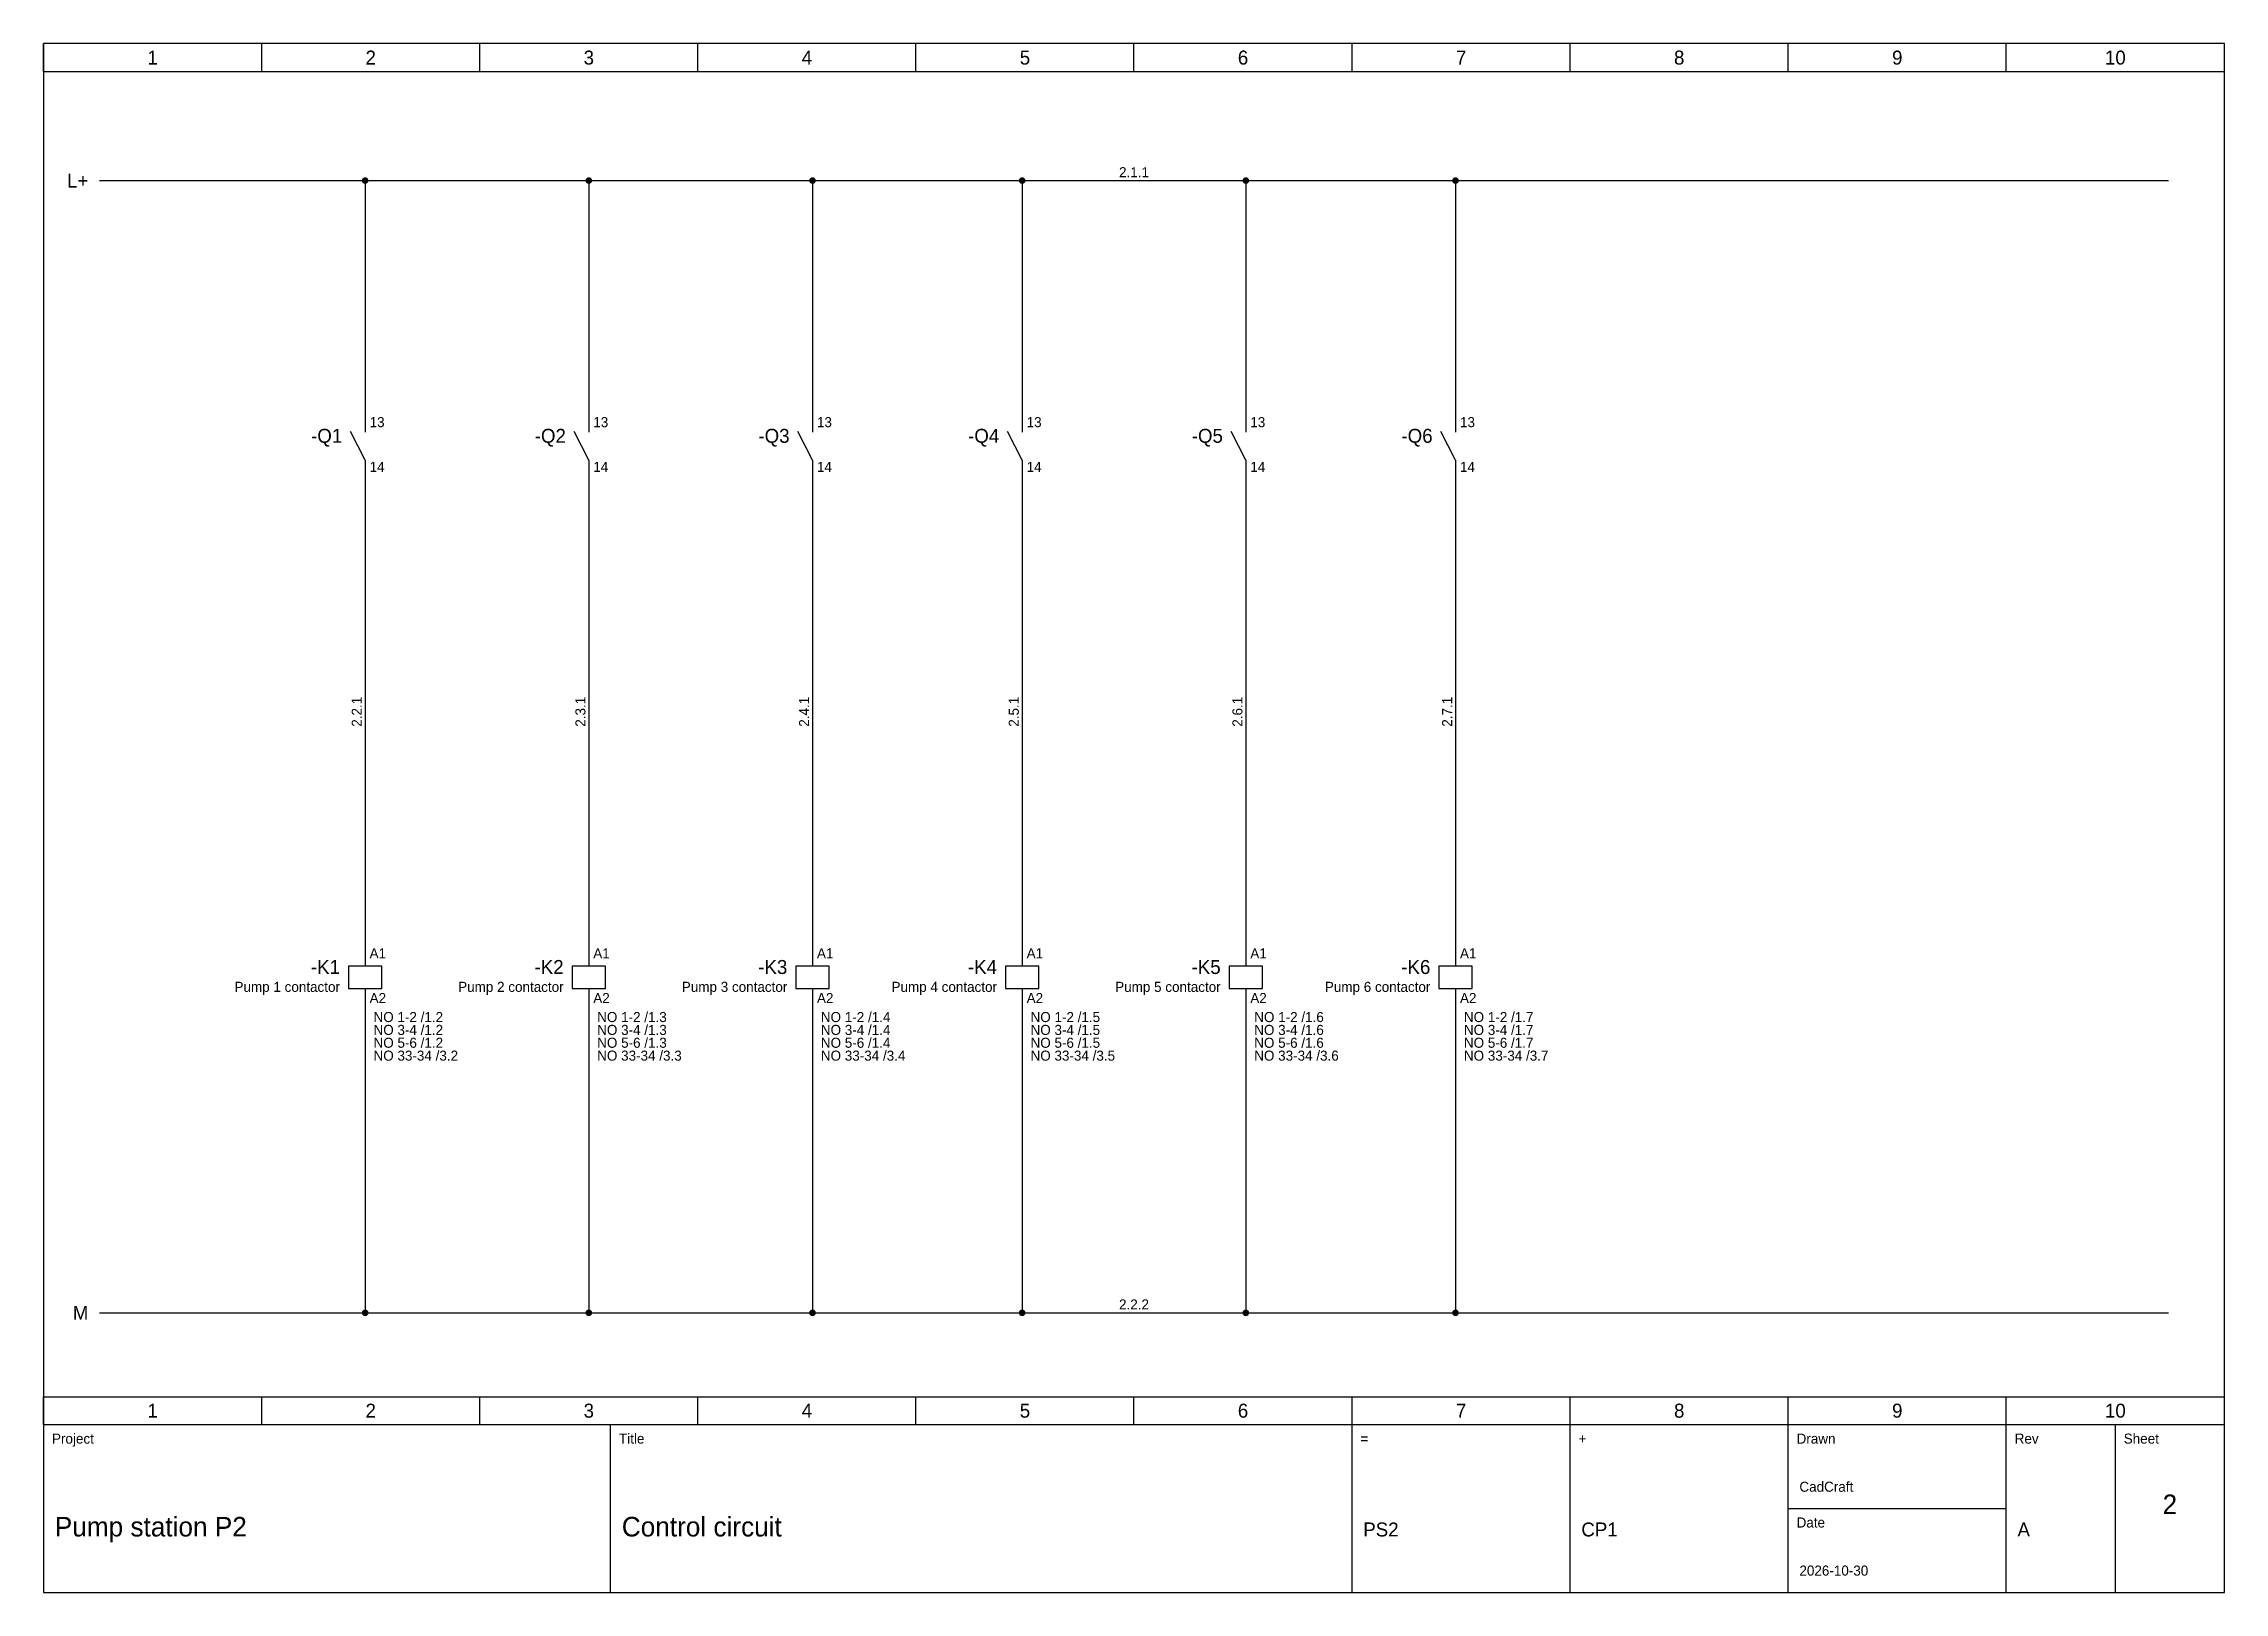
# Paper-space layout 'Sheet 2' of a CAD drawing. Header units: millimetres. Extents: x 20 to 410, y 10 to 287.
import ezdxf
from ezdxf.enums import TextEntityAlignment as Align

# ---------------------------------------------------------------- set-up
doc = ezdxf.new("R2010")
doc.units = ezdxf.units.MM
for name, color, linetype in [('EL-FRAME', 7, 'Continuous'), ('EL-SYMBOL', 7, 'Continuous'), ('EL-TEXT', 7, 'Continuous'), ('EL-WIRE', 7, 'Continuous'), ('EL-WIRE-0V', 7, 'Continuous'), ('EL-WIRE-24VDC', 7, 'Continuous'), ('EL-WIRENO', 7, 'Continuous')]:
    doc.layers.add(name, color=color, linetype=linetype)

# ---------------------------------------------------------------- blocks, each defined once
blk = doc.blocks.new('EL_FRAME_A3')
for p, q in [((20, 282), (20, 287)), ((59, 282), (59, 287)), ((98, 282), (98, 287)), ((137, 282), (137, 287)), ((176, 282), (176, 287)), ((215, 282), (215, 287)), ((254, 282), (254, 287)), ((293, 282), (293, 287)), ((332, 282), (332, 287)), ((371, 282), (371, 287)), ((410, 282), (410, 287)), ((20, 282), (410, 282)), ((20, 45), (410, 45)), ((20, 40), (20, 45)), ((59, 40), (59, 45)), ((98, 40), (98, 45)), ((137, 40), (137, 45)), ((176, 40), (176, 45)), ((215, 40), (215, 45)), ((254, 40), (254, 45)), ((293, 40), (293, 45)), ((332, 40), (332, 45)), ((371, 40), (371, 45)), ((410, 40), (410, 45)), ((20, 40), (410, 40)), ((121.4, 10), (121.4, 40)), ((254, 10), (254, 40)), ((293, 10), (293, 40)), ((332, 10), (332, 40)), ((371, 10), (371, 40)), ((390.5, 10), (390.5, 40)), ((332, 25), (371, 25))]:
    blk.add_line(p, q)
at = {"flags": 128}
blk.add_lwpolyline([(20, 10), (410, 10), (410, 287), (20, 287)], close=True, dxfattribs=at)
for s, p in [('1', (39.5, 284.5)), ('2', (78.5, 284.5)), ('3', (117.5, 284.5)), ('4', (156.5, 284.5)), ('5', (195.5, 284.5)), ('6', (234.5, 284.5)), ('7', (273.5, 284.5)), ('8', (312.5, 284.5)), ('9', (351.5, 284.5)), ('10', (390.5, 284.5)), ('1', (39.5, 42.5)), ('2', (78.5, 42.5)), ('3', (117.5, 42.5)), ('4', (156.5, 42.5)), ('5', (195.5, 42.5)), ('6', (234.5, 42.5)), ('7', (273.5, 42.5)), ('8', (312.5, 42.5)), ('9', (351.5, 42.5)), ('10', (390.5, 42.5))]:
    blk.add_text(s, height=2.5).set_placement(p, align=Align.MIDDLE_CENTER)
for s, p in [('Project', (21.5, 37.5)), ('Title', (122.9, 37.5)), ('=', (255.5, 37.5)), ('+', (294.5, 37.5)), ('Drawn', (333.5, 37.5)), ('Rev', (372.5, 37.5)), ('Sheet', (392, 37.5)), ('Date', (333.5, 22.5))]:
    blk.add_text(s, height=1.8).set_placement(p, align=Align.MIDDLE_LEFT)
for tag, p, height in [('DRAWN', (334, 28), 1.8), ('PROJECT', (22, 20), 3.5), ('TITLE', (123.4, 20), 3.5), ('PLANT', (256, 20), 2.5), ('LOC', (295, 20), 2.5), ('REV', (373, 20), 2.5), ('DATE', (334, 13), 1.8)]:
    blk.add_attdef(tag, p, '', height=height)
for tag, height, p in [('SHEET', 3.5, (400.25, 24)), ('SHEETS', 1.8, (400.25, 16))]:
    blk.add_attdef(tag, text='', height=height).set_placement(p, align=Align.CENTER)
at = {"flags": 3}
blk.add_attdef('EL', (0, 0), '', height=1, dxfattribs=at)
blk = doc.blocks.new('EL_IEC_CONTACT_NO')
for p, q in [((0, 5), (0, 2.5)), ((0, -2.5), (-2.6, 2.6)), ((0, -2.5), (0, -5))]:
    blk.add_line(p, q)
for tag, p in [('P1', (0.8, 3.4)), ('XREF', (2.5, -0.9)), ('P2', (0.8, -4.6))]:
    blk.add_attdef(tag, p, '', height=1.8)
for tag, height, p in [('TAG', 2.5, (-4.1, 0.6)), ('DESC', 1.8, (-4.1, -2.6))]:
    blk.add_attdef(tag, text='', height=height).set_placement(p, align=Align.RIGHT)
at = {"flags": 3}
blk.add_attdef('EL', (0, 0), '', height=1, dxfattribs=at)
at = {"flags": 1}
for tag in ['ORDER', 'FUNC', 'PART', 'MFR', 'LOC']:
    blk.add_attdef(tag, text='', height=1.8, dxfattribs=at).set_placement((-4.1, -5), align=Align.RIGHT)
blk = doc.blocks.new('EL_IEC_COIL')
for p, q in [((0, 5), (0, 2)), ((0, -2), (0, -5))]:
    blk.add_line(p, q)
at = {"flags": 128}
blk.add_lwpolyline([(-3, -2), (3, -2), (3, 2), (-3, 2)], close=True, dxfattribs=at)
for tag, p in [('P1', (0.8, 3.4)), ('P2', (0.8, -4.6)), ('XREF1', (1.5, -8)), ('XREF2', (1.5, -10.3)), ('XREF3', (1.5, -12.6)), ('XREF4', (1.5, -14.9)), ('XREF5', (1.5, -17.2)), ('XREF6', (1.5, -19.5)), ('XREF7', (1.5, -21.8)), ('XREF8', (1.5, -24.1))]:
    blk.add_attdef(tag, p, '', height=1.8)
for tag, height, p in [('TAG', 2.5, (-4.5, 0.6)), ('DESC', 1.8, (-4.5, -2.6))]:
    blk.add_attdef(tag, text='', height=height).set_placement(p, align=Align.RIGHT)
at = {"flags": 3}
blk.add_attdef('EL', (0, 0), '', height=1, dxfattribs=at)
at = {"flags": 1}
for tag in ['ORDER', 'FUNC', 'PART', 'MFR', 'LOC']:
    blk.add_attdef(tag, text='', height=1.8, dxfattribs=at).set_placement((-4.5, -5), align=Align.RIGHT)
blk = doc.blocks.new('EL_DOT')
blk.add_hatch(color=256).paths.add_polyline_path([(0.6, 0), (0.55, 0.23), (0.42, 0.42), (0.23, 0.55), (0, 0.6), (-0.23, 0.55), (-0.42, 0.42), (-0.55, 0.23), (-0.6, 0), (-0.55, -0.23), (-0.42, -0.42), (-0.23, -0.55), (0, -0.6), (0.23, -0.55), (0.42, -0.42), (0.55, -0.23)])
at = {"flags": 3}
blk.add_attdef('EL', (0, 0), '', height=1, dxfattribs=at)
blk = doc.blocks.new('EL_WIRENO')
blk.add_attdef('WIRENO', text='', height=1.8).set_placement((0, 0.6), align=Align.CENTER)
for tag, flags in [('LOCK', 1), ('EL', 3)]:
    blk.add_attdef(tag, (0, 0), '', height=1, dxfattribs=dict(flags=flags))

psp = doc.layouts.new('Sheet 2')

# ---------------------------------------------------------------- linework, layer by layer
at = {"layer": 'EL-WIRE'}
for p, q in [((77.5, 262.5), (77.5, 220)), ((117.5, 262.5), (117.5, 220)), ((157.5, 262.5), (157.5, 220)), ((195, 262.5), (195, 220)), ((235, 262.5), (235, 220)), ((272.5, 262.5), (272.5, 220)), ((77.5, 210), (77.5, 125)), ((117.5, 210), (117.5, 125)), ((157.5, 210), (157.5, 125)), ((195, 210), (195, 125)), ((235, 210), (235, 125)), ((272.5, 210), (272.5, 125)), ((77.5, 115), (77.5, 60)), ((117.5, 115), (117.5, 60)), ((157.5, 115), (157.5, 60)), ((195, 115), (195, 60)), ((235, 115), (235, 60)), ((272.5, 115), (272.5, 60))]:
    psp.add_line(p, q, dxfattribs=at)
at = {"layer": 'EL-WIRE-0V'}
psp.add_line((30, 60), (400, 60), dxfattribs=at)
at = {"layer": 'EL-WIRE-24VDC'}
psp.add_line((30, 262.5), (400, 262.5), dxfattribs=at)

# ---------------------------------------------------------------- block references
at = {"layer": 'EL-FRAME'}
psp.add_blockref('EL_FRAME_A3', (0, 0), dxfattribs=at).add_auto_attribs({'PROJECT': 'Pump station P2', 'TITLE': 'Control circuit', 'PLANT': 'PS2', 'LOC': 'CP1', 'DRAWN': 'CadCraft', 'DATE': '2026-10-30', 'REV': 'A', 'SHEET': '2'})
at = {"layer": 'EL-SYMBOL'}
for name, p, values in [('EL_IEC_CONTACT_NO', (77.5, 215), {'TAG': '-Q1', 'P1': '13', 'P2': '14'}), ('EL_IEC_CONTACT_NO', (117.5, 215), {'TAG': '-Q2', 'P1': '13', 'P2': '14'}), ('EL_IEC_CONTACT_NO', (157.5, 215), {'TAG': '-Q3', 'P1': '13', 'P2': '14'}), ('EL_IEC_CONTACT_NO', (195, 215), {'TAG': '-Q4', 'P1': '13', 'P2': '14'}), ('EL_IEC_CONTACT_NO', (235, 215), {'TAG': '-Q5', 'P1': '13', 'P2': '14'}), ('EL_IEC_CONTACT_NO', (272.5, 215), {'TAG': '-Q6', 'P1': '13', 'P2': '14'}), ('EL_IEC_COIL', (77.5, 120), {'TAG': '-K1', 'DESC': 'Pump 1 contactor', 'P1': 'A1', 'P2': 'A2', 'XREF1': 'NO 1-2 /1.2', 'XREF2': 'NO 3-4 /1.2', 'XREF3': 'NO 5-6 /1.2', 'XREF4': 'NO 33-34 /3.2'}), ('EL_IEC_COIL', (117.5, 120), {'TAG': '-K2', 'DESC': 'Pump 2 contactor', 'P1': 'A1', 'P2': 'A2', 'XREF1': 'NO 1-2 /1.3', 'XREF2': 'NO 3-4 /1.3', 'XREF3': 'NO 5-6 /1.3', 'XREF4': 'NO 33-34 /3.3'}), ('EL_IEC_COIL', (157.5, 120), {'TAG': '-K3', 'DESC': 'Pump 3 contactor', 'P1': 'A1', 'P2': 'A2', 'XREF1': 'NO 1-2 /1.4', 'XREF2': 'NO 3-4 /1.4', 'XREF3': 'NO 5-6 /1.4', 'XREF4': 'NO 33-34 /3.4'}), ('EL_IEC_COIL', (195, 120), {'TAG': '-K4', 'DESC': 'Pump 4 contactor', 'P1': 'A1', 'P2': 'A2', 'XREF1': 'NO 1-2 /1.5', 'XREF2': 'NO 3-4 /1.5', 'XREF3': 'NO 5-6 /1.5', 'XREF4': 'NO 33-34 /3.5'}), ('EL_IEC_COIL', (235, 120), {'TAG': '-K5', 'DESC': 'Pump 5 contactor', 'P1': 'A1', 'P2': 'A2', 'XREF1': 'NO 1-2 /1.6', 'XREF2': 'NO 3-4 /1.6', 'XREF3': 'NO 5-6 /1.6', 'XREF4': 'NO 33-34 /3.6'}), ('EL_IEC_COIL', (272.5, 120), {'TAG': '-K6', 'DESC': 'Pump 6 contactor', 'P1': 'A1', 'P2': 'A2', 'XREF1': 'NO 1-2 /1.7', 'XREF2': 'NO 3-4 /1.7', 'XREF3': 'NO 5-6 /1.7', 'XREF4': 'NO 33-34 /3.7'})]:
    psp.add_blockref(name, p, dxfattribs=at).add_auto_attribs(values)
at = {"layer": 'EL-WIRE-0V'}
for p in [(77.5, 60), (117.5, 60), (157.5, 60), (195, 60), (235, 60), (272.5, 60)]:
    psp.add_blockref('EL_DOT', p, dxfattribs=at)
at = {"layer": 'EL-WIRE-24VDC'}
for p in [(77.5, 262.5), (117.5, 262.5), (157.5, 262.5), (195, 262.5), (235, 262.5), (272.5, 262.5)]:
    psp.add_blockref('EL_DOT', p, dxfattribs=at)
at = {"layer": 'EL-WIRENO'}
for p, values in [((215, 262.5), {'WIRENO': '2.1.1'}), ((215, 60), {'WIRENO': '2.2.2'})]:
    psp.add_blockref('EL_WIRENO', p, dxfattribs=at).add_auto_attribs(values)
at = {"layer": 'EL-WIRENO', "rotation": 90}
for p, values in [((77.5, 167.5), {'WIRENO': '2.2.1'}), ((117.5, 167.5), {'WIRENO': '2.3.1'}), ((157.5, 167.5), {'WIRENO': '2.4.1'}), ((195, 167.5), {'WIRENO': '2.5.1'}), ((235, 167.5), {'WIRENO': '2.6.1'}), ((272.5, 167.5), {'WIRENO': '2.7.1'})]:
    psp.add_blockref('EL_WIRENO', p, dxfattribs=at).add_auto_attribs(values)

# ---------------------------------------------------------------- texts
at = {"layer": 'EL-TEXT'}
for s, p in [('L+', (28, 262.5)), ('M', (28, 60))]:
    psp.add_text(s, height=2.5, dxfattribs=at).set_placement(p, align=Align.MIDDLE_RIGHT)

doc.saveas('drawing.dxf')
